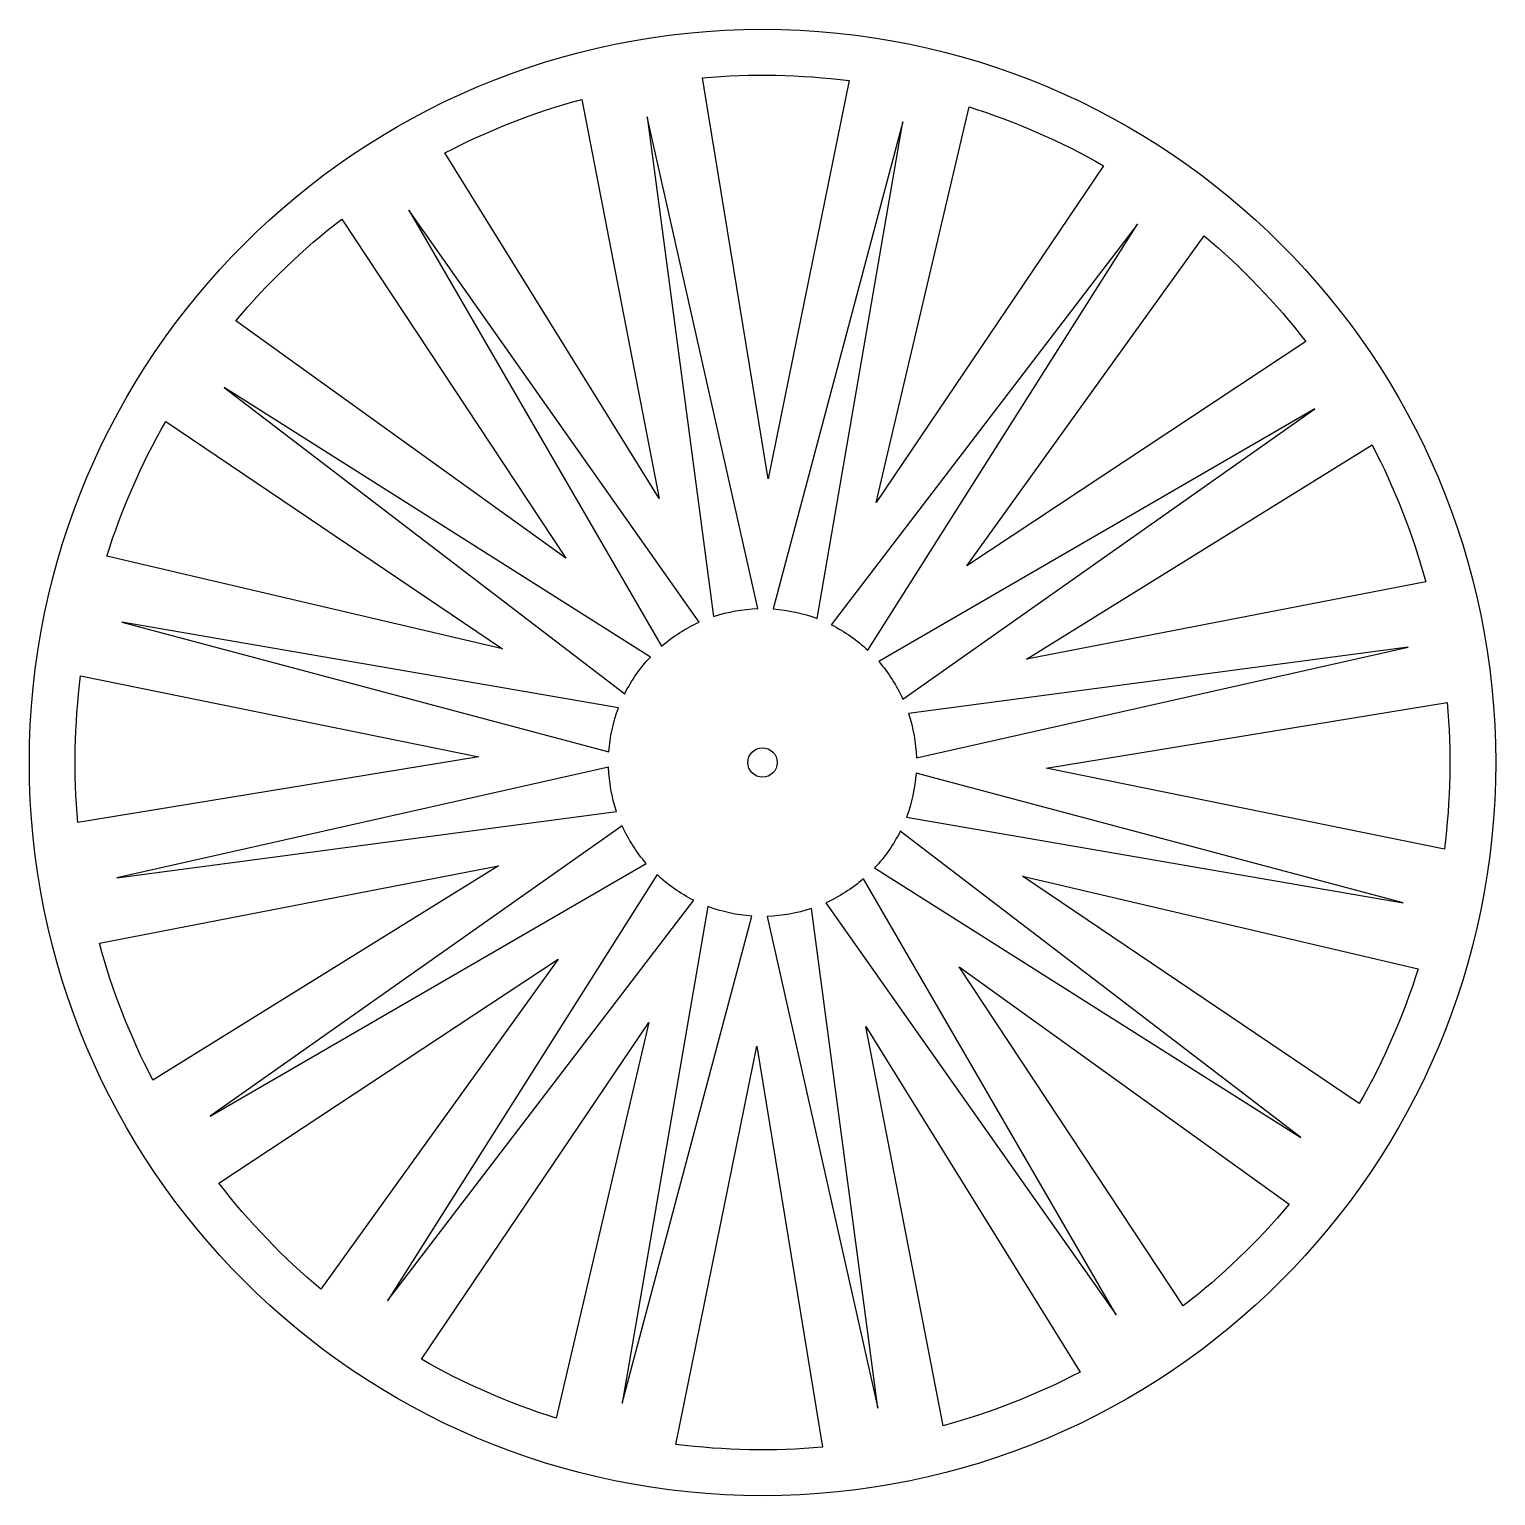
# Model space of a CAD drawing. Header units: millimetres. Extents: x 810 to 1310, y 66 to 566.
import ezdxf

# ---------------------------------------------------------------- set-up
doc = ezdxf.new("R2010")
doc.units = ezdxf.units.MM
doc.layers.get('Defpoints').update_dxf_attribs({"color": 10})

msp = doc.modelspace()

# ---------------------------------------------------------------- linework, layer by layer
at = {"layer": 'Defpoints'}
for points in [[(1089.61, 548.03), (1061.92, 412.22), (1039.53, 549.01, -0.053578)], [(998.38, 541.65), (1024.77, 405.58), (951.74, 523.39, -0.053578)], [(1058.42, 368), (1020.68, 535.71), (1043.37, 365.31, -0.07322)], [(1176.34, 519.02), (1098.78, 404.14), (1130.45, 539.08, -0.053578)], [(1078.63, 364.62), (1107.94, 534.01), (1063.69, 367.89, -0.07322)], [(916.54, 500.84), (992.99, 385.23), (880.44, 466.12, -0.053578)], [(1038.47, 363.39), (939.41, 503.89), (1025.59, 355.14, -0.07322)], [(1096, 353.77), (1187.9, 499.05), (1083.45, 362.51, -0.07322)], [(1245.36, 459.02), (1129.75, 382.57), (1210.64, 495.12, -0.053578)], [(1021.79, 351.49), (876.51, 443.39), (1013.05, 338.94, -0.07322)], [(1107.9, 337.09), (1248.4, 436.15), (1099.65, 349.97, -0.07322)], [(856.54, 431.82), (971.42, 354.27), (836.48, 385.93, -0.053578)], [(1286.17, 377.18), (1150.1, 350.79), (1267.9, 423.81, -0.053578)], [(1010.94, 334.11), (841.54, 363.42), (1007.66, 319.18, -0.07322)], [(1112.51, 317.13), (1280.23, 354.88), (1109.82, 332.19, -0.07322)], [(827.53, 345.1), (963.34, 317.4), (826.55, 295.02, -0.053578)], [(1292.55, 285.95), (1156.74, 313.64), (1293.52, 336.02, -0.053578)], [(1007.56, 313.91), (839.85, 276.16), (1010.25, 298.85, -0.07322)], [(1109.13, 296.93), (1278.53, 267.62), (1112.41, 311.87, -0.07322)], [(1012.17, 293.95), (871.67, 194.9), (1020.42, 281.07, -0.07322)], [(1098.28, 279.56), (1243.57, 187.65), (1107.02, 292.1, -0.07322)], [(833.91, 253.87), (969.98, 280.26), (852.17, 207.23, -0.053578)], [(1024.07, 277.28), (932.17, 131.99), (1036.62, 268.53, -0.07322)], [(1081.61, 267.66), (1180.66, 127.15), (1094.49, 275.91, -0.07322)], [(1263.53, 199.22), (1148.66, 276.78), (1283.59, 245.11, -0.053578)], [(1041.44, 266.42), (1012.14, 97.03), (1056.38, 263.15, -0.07322)], [(1061.65, 263.05), (1099.4, 95.33), (1076.7, 265.74, -0.07322)], [(874.71, 172.03), (990.33, 248.48), (909.43, 135.93, -0.053578)], [(1203.53, 130.2), (1127.08, 245.81), (1239.63, 164.92, -0.053578)], [(943.73, 112.03), (1021.29, 226.9), (989.63, 91.96, -0.053578)], [(1121.69, 89.39), (1095.3, 225.46), (1168.33, 107.66, -0.053578)], [(1030.46, 83.01), (1058.15, 218.82), (1080.54, 82.04, -0.053578)]]:
    msp.add_lwpolyline(points, format="xyb", close=True, dxfattribs=at)
for radius in [250, 5]:
    msp.add_circle((1060.04, 315.52), radius, dxfattribs=at)

doc.saveas('drawing.dxf')
